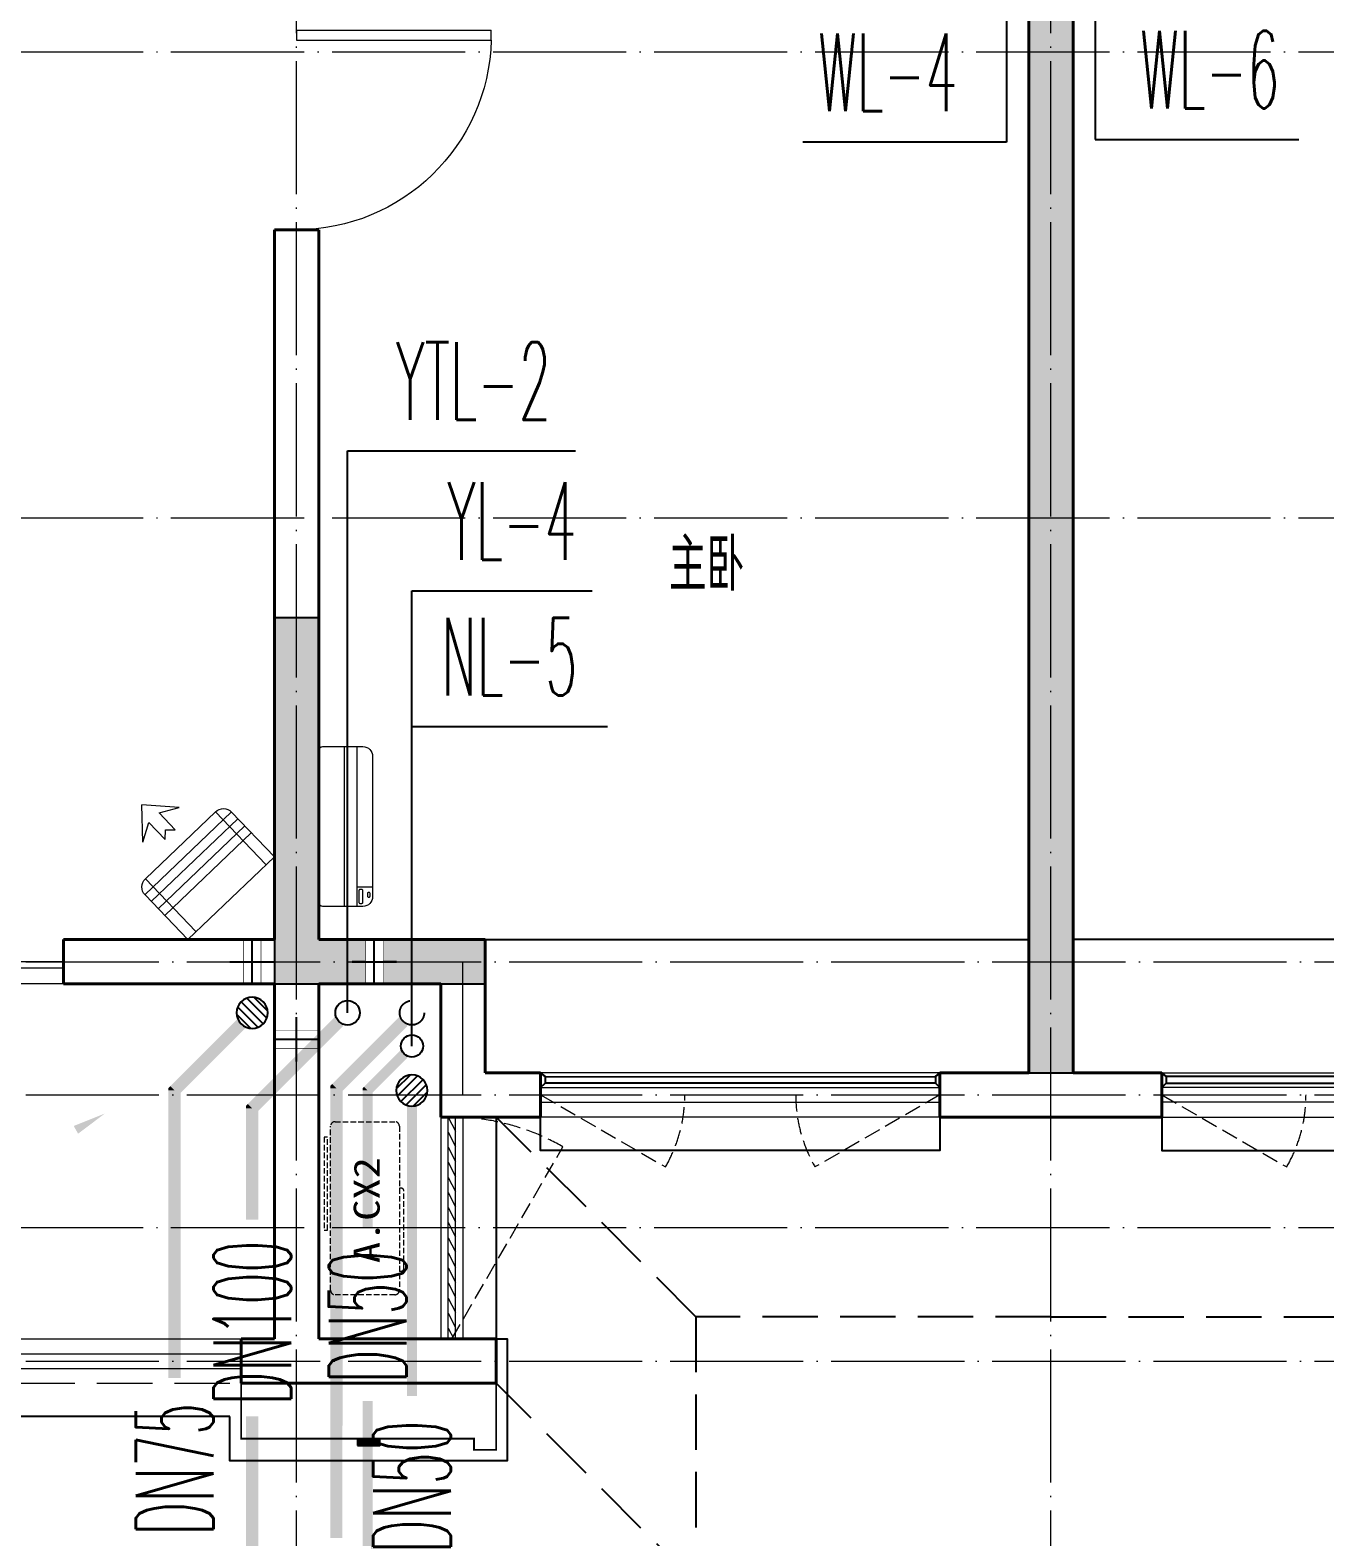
# Model space of a CAD drawing. Extents: x 27938 to 1042331, y -235042 to 1535213.
# Drawn here: x 702216 to 708052, y 672865 to 679657 of the extents above; entities that cross this region are included whole.
import ezdxf

# ---------------------------------------------------------------- set-up
doc = ezdxf.new("R2010")
doc.units = 0
doc.header["$LTSCALE"] = 1000
doc.header["$MEASUREMENT"] = 0
doc.linetypes.add('DASH', pattern=[0.35, 0.25, -0.1])
doc.linetypes.add('DOTE', pattern=[2.42, 2, -0.2, 0.02, -0.2])
for name, color, linetype in [('3-栏杆1', 135, 'Continuous'), ('3.5方案汇报，与郭总、侯月琴确定户型_t8$0$2020.03.04 -1安徽标准化洋房户型(UA）_t8_t8$0$看线', 154, 'Continuous'), ('COLUMN', 9, 'Continuous'), ('DIM_凝结', 3, 'Continuous'), ('DIM_污水', 3, 'Continuous'), ('DIM_阳台', 132, 'Continuous'), ('DIM_雨水', 3, 'Continuous'), ('EQUIP_地漏', 7, 'Continuous'), ('PIPE-凝结', 150, 'N'), ('PIPE-阳台', 132, 'YT'), ('PIPE-雨水', 4, 'Y'), ('PUB_TEXT', 4, 'Continuous'), ('TEXT_凝结', 7, 'Continuous'), ('TEXT_阳台', 7, 'Continuous'), ('VPIPE-凝结', 150, 'Continuous'), ('VPIPE-阳台', 132, 'YT'), ('VPIPE-雨水', 4, 'DASH'), ('保温', 6, 'Continuous'), ('卫生间', 6, 'Continuous'), ('机电标识类', 1, 'Continuous'), ('看线', 251, 'Continuous'), ('立面', 73, 'Continuous'), ('铝合金', 144, 'Continuous')]:
    doc.layers.add(name, color=color, linetype=linetype)
for name, color, linetype, lineweight in [('DOTE', 19, 'DOTE', 9), ('PUB_HATCH', 8, 'Continuous', 9), ('WALL', 9, 'Continuous', 40), ('WINDOW', 8, 'Continuous', 15), ('平面-排水沟', 86, 'Continuous', 15), ('平面-栏杆', 135, 'Continuous', 15), ('平面-看线', 45, 'Continuous', 15), ('平面-空调室内机', 176, 'Continuous', 9), ('平面-空调预留孔', 173, 'Continuous', 15), ('空调', 76, 'Continuous', 13)]:
    doc.layers.add(name, color=color, linetype=linetype, lineweight=lineweight)
doc.styles.add('_TWT_PIPEDN', font='SIMPLEX.shx', dxfattribs={"width": 0.6, "oblique": 10, "height": 3, "bigfont": 'HZTXT.shx'})
doc.styles.add('_TWT_SERIAL', font='simplex.shx', dxfattribs={"width": 0.6, "oblique": 10, "height": 3, "bigfont": 'aadri.shx'})
doc.styles.get("Standard").update_dxf_attribs({"font": 'gbenor.shx', "bigfont": 'gbcbig.shx'})
doc.styles.add('黑体', font='simhei.ttf')
doc.linetypes.add('N', pattern='A,3,-0.2,["N",Standard,S=0.25,R=0,X=-0.1,Y=-0.115],-0.2', length=3.4)
doc.linetypes.add('Y', pattern='A,3,-0.2,["Y",Standard,S=0.25,R=0,X=-0.1,Y=-0.115],-0.2', length=3.4)
doc.linetypes.add('YT', pattern='A,3,-0.2,["YT",Standard,S=0.25,R=0,X=-0.1,Y=-0.115],-0.35', length=3.55)

# ---------------------------------------------------------------- blocks, each defined once
blk = doc.blocks.new('HFHFHFHFTF')
at = {"layer": 'PUB_HATCH'}
blk.add_hatch(color=256, dxfattribs=at).paths.add_polyline_path([(557216.6, 366523.7), (558166.6, 366523.7), (558166.6, 366723.7), (557416.6, 366723.7), (557416.6, 368173.7), (557216.6, 368173.7)])
at = {"layer": 'COLUMN', "color": 8}
for p, q in [((557416.6, 368173.7), (557216.6, 368173.7)), ((557216.6, 368173.7), (557216.6, 366523.7)), ((557416.6, 366723.7), (557416.6, 368173.7)), ((558166.6, 366723.7), (557416.6, 366723.7)), ((558166.6, 366523.7), (558166.6, 366723.7)), ((557216.6, 366523.7), (558166.6, 366523.7))]:
    blk.add_line(p, q, dxfattribs=at)
blk = doc.blocks.new('dongkong')
at = {"color": 0}
blk.add_wipeout([(-603756, 210771), (-603756, 210570.8), (-603836, 210570.8), (-603836, 210771)], dxfattribs=at)
at = {"layer": '机电标识类', "color": 0, "linetype": 'DASH', "ltscale": 400}
for p, q in [((-603796, 210771), (-603796, 210570.8)), ((-603896, 210670.7), (-603696, 210670.7))]:
    blk.add_line(p, q, dxfattribs=at)
at = {"layer": '空调', "color": 0, "linetype": 'DASH', "const_width": 2}
blk.add_lwpolyline([(-603756, 210771), (-603756, 210570.8), (-603836, 210570.8), (-603836, 210771)], close=True, dxfattribs=at)
blk = doc.blocks.new('A$C001338C2')
at = {"color": 0}
for p, q in [((845, 303.6), (55, 303.6)), ((109.1, 214.8), (109.1, 303.6)), ((0, 248.6), (0, 22)), ((900, 22), (900, 248.6)), ((22, 0), (878, 0))]:
    blk.add_line(p, q, dxfattribs=at)
at = {"color": 0, "lineweight": 5}
for p, q in [((900, 214.8), (0, 214.8)), ((900, 143.2), (0, 143.2))]:
    blk.add_line(p, q, dxfattribs=at)
at = {"color": 0}
for points in [[(73.1, 275), (56.8, 275, -0.414214), (51.3, 280.5), (51.3, 283.4, -0.414214), (56.8, 288.9), (73.1, 288.9, -0.414214), (78.6, 283.4), (78.6, 280.5, -0.414214)], [(89.2, 226.4), (22.2, 226.4, -0.414214), (16.7, 231.9), (16.7, 243.1, -0.414214), (22.2, 248.6), (89.2, 248.6, -0.414214), (94.7, 243.1), (94.7, 231.9, -0.414214)]]:
    blk.add_lwpolyline(points, format="xyb", close=True, dxfattribs=at)
for centre, radius, start, end in [((55, 248.6), 55, 90, 180), ((845, 248.6), 55, 360, 90), ((22, 22), 22, 180, 270), ((878, 22), 22, 270, 360)]:
    blk.add_arc(centre, radius, start, end, dxfattribs=at)
blk = doc.blocks.new('ferre')
at = {"layer": '平面-空调预留孔', "color": 0, "linetype": 'DASH', "ltscale": 0.1}
for p, q in [((93392.7, 115403.5), (93392.7, 115393.5)), ((93402.7, 115383.5), (93755.6, 115383.5)), ((93765.6, 115393.5), (93765.6, 115403.5))]:
    blk.add_line(p, q, dxfattribs=at)
blk.add_lwpolyline([(94045.9, 115403.5), (93305.9, 115403.5, -0.414214), (93285.9, 115423.5), (93285.9, 115693.5, -0.414214), (93305.9, 115713.5), (94045.9, 115713.5, -0.414214), (94065.9, 115693.5), (94065.9, 115423.5, -0.414214)], format="xyb", close=True, dxfattribs=at)
blk.add_lwpolyline([(93996.7, 115742.6), (93576.8, 115742.6), (93576.8, 115727.5), (93996.7, 115727.5)], close=True, dxfattribs=at)
for centre, start, end in [((93402.7, 115393.5), 180, 270), ((93755.6, 115393.5), 270, 0)]:
    blk.add_arc(centre, 10, start, end, dxfattribs=at)
at = {"layer": '平面-空调预留孔', "color": 0, "linetype": 'DASH', "ltscale": 0.1, "style": '黑体', "width": 1.2}
blk.add_text('A.CX2', height=117.05, dxfattribs=at).set_placement((93428.3, 115492.1))
blk = doc.blocks.new('fergve')
at = {"layer": '平面-空调预留孔', "color": 8, "linetype": 'DASH', "ltscale": 0.1}
blk.add_blockref('ferre', (25670, -60415.8), dxfattribs=at)
blk = doc.blocks.new('DSFDS')
at = {"layer": '3-栏杆1', "color": 0}
for p, q in [((490702.7, 517230.7), (490682.5, 517248.5)), ((490682.5, 517248.5), (490702.7, 517230.7)), ((492462.2, 517230.7), (492482.5, 517248.5)), ((492482.5, 517248.5), (492462.2, 517230.7)), ((490682.5, 517181.5), (490702.7, 517201.4)), ((492462.2, 517230.6), (490702.7, 517230.7)), ((490702.7, 517230.7), (490702.7, 517201.4)), ((490702.7, 517201.4), (492462.2, 517201.3)), ((492462.2, 517230.7), (492462.2, 517201.4)), ((492462.2, 517201.4), (492482.5, 517181.5)), ((492482.5, 517181.5), (492462.2, 517201.4))]:
    blk.add_line(p, q, dxfattribs=at)
blk = doc.blocks.new('dasdasf1sa2f31as32f')
at = {"color": 0}
for p, q in [((-116, 585.6), (43.3, 640.5)), ((82.7, 476.6), (43.3, 640.5)), ((-22.8, 585.5), (-116, 585.6)), ((-22.8, 585.5), (-73.4, 493.2)), ((32.4, 555.1), (-18.1, 462.9)), ((82.7, 476.6), (32.4, 555.1)), ((-473.5, 259.7), (-339.5, 504)), ((-269.8, 524.3), (-427.7, 236.5)), ((134.6, 245.5), (-338.8, 505.1)), ((-269.8, 524.3), (113.7, 314)), ((-31.3, 504.4), (-73.4, 493.2)), ((-18.1, 462.9), (-31.3, 504.4)), ((92.6, 168.8), (-380.9, 428.5)), ((114.7, 208.4), (-359.1, 468.2)), ((72.3, 131.9), (-401.1, 391.6)), ((113.7, 314), (-44.2, 26.2)), ((0, 0), (-473.5, 259.7)), ((134, 244.4), (0, 0))]:
    blk.add_line(p, q, dxfattribs=at)
for centre, start, end in [((-294.5, 479.4), 61.25933, 151.25933), ((89, 269), 331.25933, 61.25933)]:
    blk.add_arc(centre, 51.3, start, end, dxfattribs=at)
blk = doc.blocks.new('HFTHFFGHFH')
at = {"layer": 'DOTE', "linetype": 'DOTE', "ltscale": 0.3}
for p, q in [((560716.6, 594448.8), (560716.6, 612948.8)), ((557316.6, 594448.8), (557316.6, 602648.8)), ((587116.6, 602348.8), (534316.6, 602348.8)), ((587116.6, 600248.8), (534316.6, 600248.8)), ((534316.6, 598248.8), (587116.6, 598248.8)), ((558066.6, 597648.8), (558066.6, 598248.8)), ((534316.6, 597648.8), (587116.6, 597648.8)), ((587116.6, 597048.8), (534316.6, 597048.8)), ((534316.6, 596448.8), (587116.6, 596448.8))]:
    blk.add_line(p, q, dxfattribs=at)
blk = doc.blocks.new('A$C04040EB5')
at = {"layer": '保温', "linetype": 'Continuous', "ltscale": 10}
h = blk.add_hatch(dxfattribs=at)
h.set_pattern_fill('HEX', color=251, scale=10, angle=90, style=0)
h.set_pattern_definition([(90, (-503782.47, -516048.461), (-16.49778, 1e-15), [9.525, -19.05]), (210, (-503782.47, -516048.461), (8.24889, -14.2874966), [9.525, -19.05]), (150, (-503782.47, -516038.936), (-8.24889, -14.2874966), [9.525, -19.05])])
edge = h.paths.add_edge_path()
edge.add_line((200, 4800), (0, 4800))
edge.add_line((0, 4800), (0.1, 0))
edge.add_line((0.1, 0), (200.1, 0))
edge.add_line((200.1, 0), (200, 4800))
at = {"layer": '保温', "color": 251, "linetype": 'ByBlock', "ltscale": 10}
blk.add_line((0, 0), (200, 0), dxfattribs=at)
blk = doc.blocks.new('BFBTCSD')
at = {"layer": '卫生间', "color": 159, "linetype": 'DASH', "true_color": 0x22346e}
for p, q in [((705216.6, 673857.2), (704316.6, 674757.2)), ((705216.6, 672657.2), (704316.6, 673557.2))]:
    blk.add_line(p, q, dxfattribs=at)
blk.add_lwpolyline([(706816.6, 673857.2), (705216.6, 673857.2), (705216.6, 672657.2), (684016.6, 672657.2), (684016.6, 673857.2), (681416.6, 673857.2), (681416.6, 683557.2), (683216.6, 683557.2), (683216.6, 684557.2), (689716.6, 684557.2), (689716.6, 689157.2), (691416.8, 689157.2)], dxfattribs=at)
blk = doc.blocks.new('$WINLIB2D$00000001')
at = {"color": 0}
for points in [[(-0.5, 0.5), (-0.5, -0.5)], [(-0.5, 0.5), (0.5, 0.5)], [(0.5, -0.5), (0.5, 0.5)], [(0.5, 0.1667), (-0.5, 0.1667)], [(0.5, -0.1667), (-0.5, -0.1667)], [(-0.5, -0.5), (0.5, -0.5)]]:
    blk.add_lwpolyline(points, dxfattribs=at)
blk = doc.blocks.new('$DorLib2D$00000138')
at = {"color": 0, "linetype": 'Continuous'}
for p, q in [((-0.2875, 0), (-0.2875, 0.1538)), ((-0.2875, 0.1538), (0, 0.1538)), ((0, 0.1538), (0, 0)), ((0.2875, 0.1538), (0, 0.1538)), ((0.2875, 0), (0.2875, 0.1538)), ((-0.5, -0.1399), (-0.5, 0)), ((-0.5, 0), (-0.2188, 0)), ((0, 0), (-0.2875, 0)), ((-0.2188, 0), (-0.2188, -0.1399)), ((0, 0), (0.2875, 0)), ((0.2188, 0), (0.2188, -0.1399)), ((0.5, 0), (0.2188, 0)), ((0.5, 0), (0.5, -0.1946)), ((0.5, -0.1399), (0.5, 0)), ((-0.2188, -0.1399), (-0.5, -0.1399)), ((0.2188, -0.1399), (0.5, -0.1399)), ((-0.1857, -0.186), (-0.037, -0.186)), ((-0.037, -0.186), (-0.1019, -0.2583)), ((-0.1019, -0.2583), (-0.1019, -0.186)), ((0.1857, -0.186), (0.037, -0.186)), ((0.037, -0.186), (0.1019, -0.2583)), ((0.1019, -0.2583), (0.1019, -0.186))]:
    blk.add_line(p, q, dxfattribs=at)
blk = doc.blocks.new('$DorLib2D$00000001')
for p, q in [((0.45, 0.975), (0.5, 0.975)), ((0.45, 0), (0.45, 0.975)), ((0.5, 0), (0.5, 0.975)), ((0.5, 0), (0.45, 0))]:
    blk.add_line(p, q)
at = {"lineweight": 13}
blk.add_arc((0.475, 0), 0.975, 91.46928, 180, dxfattribs=at)
blk = doc.blocks.new('$WINLIB2D$00000039')
at = {"color": 0}
for points in [[(-0.5, 0.5), (-0.5, -0.5)], [(0.5, 0.5), (-0.5, 0.5)], [(0.5, -0.5), (0.5, 0.5)], [(-0.5, 0.1667), (0.5, 0.1667)], [(-0.3839, -0.1667), (-0.448, 0.1667)], [(-0.3159, -0.1667), (-0.38, 0.1667)], [(-0.2479, -0.1667), (-0.312, 0.1667)], [(-0.1799, -0.1667), (-0.244, 0.1667)], [(-0.1119, -0.1667), (-0.176, 0.1667)], [(-0.0439, -0.1667), (-0.108, 0.1667)], [(0.0241, -0.1667), (-0.04, 0.1667)], [(0.0921, -0.1667), (0.028, 0.1667)], [(0.16, -0.1667), (0.0959, 0.1667)], [(0.228, -0.1667), (0.1639, 0.1667)], [(0.296, -0.1667), (0.2319, 0.1667)], [(0.364, -0.1667), (0.2999, 0.1667)], [(0.432, -0.1667), (0.3679, 0.1667)], [(0.5, -0.1667), (0.4359, 0.1667)], [(-0.4519, -0.1667), (-0.5, 0.0836)], [(-0.5, -0.1667), (0.5, -0.1667)], [(0.5, -0.5), (-0.5, -0.5)]]:
    blk.add_lwpolyline(points, dxfattribs=at)
blk = doc.blocks.new('$TwtSys$00000141')
for p, q in [((-141, 12), (-15, 138)), ((-141, 12), (-15, 138)), ((-131, -53), (53, 131)), ((-131, -53), (53, 131)), ((-100, -100), (100, 100)), ((-100, -100), (100, 100)), ((-49, -131), (131, 49)), ((-49, -131), (131, 49)), ((17, -138), (138, -17)), ((17, -138), (138, -17))]:
    blk.add_line(p, q)
blk.add_circle((0, 0), 141)
blk.add_circle((0, 0), 141)

msp = doc.modelspace()

# ---------------------------------------------------------------- hatches: boundary and pattern name
at = {"layer": 'PIPE-凝结'}
for points in [[(703736.6, 674877.2), (703720.7, 674893.1), (703714.1, 674886.5)], [(703736.6, 674877.2), (703714.1, 674877.2), (703714.1, 674886.5)]]:
    msp.add_hatch(color=256, dxfattribs=at).paths.add_polyline_path(points)
at = {"layer": 'PIPE-阳台'}
for points in [[(702866.6, 674877.2), (702847.1, 674896.6), (702839.1, 674888.6)], [(702866.6, 674877.2), (702839.1, 674877.2), (702839.1, 674888.6)], [(703216.6, 674797.2), (703197.1, 674816.6), (703189.1, 674808.6)], [(703216.6, 674797.2), (703189.1, 674797.2), (703189.1, 674808.6)]]:
    msp.add_hatch(color=256, dxfattribs=at).paths.add_polyline_path(points)
at = {"layer": 'PIPE-雨水'}
for points in [[(703596.6, 674887.2), (703577.1, 674906.6), (703569.1, 674898.6)], [(703596.6, 674887.2), (703569.1, 674887.2), (703569.1, 674898.6)]]:
    msp.add_hatch(color=256, dxfattribs=at).paths.add_polyline_path(points)
at = {"layer": '立面'}
h = msp.add_hatch(dxfattribs=at)
h.set_pattern_fill('ANSI31', color=8, scale=2)
h.set_pattern_definition([(45, (-184533.746, -122288.2894), (-2.24506403, 2.24506403), [])])
h.paths.add_polyline_path([(703691.5, 673277.2), (703791.5, 673277.2), (703791.5, 673307.2), (703691.5, 673307.2)])

# ---------------------------------------------------------------- linework, layer by layer
at = {"color": 8, "const_width": 8}
msp.add_lwpolyline([(704316.6, 673557.2), (704316.6, 673257.2), (704216.6, 673257.2), (704216.6, 673307.2), (703166.6, 673307.2), (703166.6, 673557.2)], dxfattribs=at)
at = {"layer": '3.5方案汇报，与郭总、侯月琴确定户型_t8$0$2020.03.04 -1安徽标准化洋房户型(UA）_t8_t8$0$看线', "color": 8, "ltscale": 10}
for points in [[(704266.6, 675557.2), (706716.6, 675557.2)], [(709366.6, 675557.2), (706916.6, 675557.2)]]:
    msp.add_lwpolyline(points, dxfattribs=at)
at = {"layer": 'DIM_凝结'}
for p, q in [((703936.6, 675077.2), (703936.6, 676517.7)), ((703936.6, 676517.7), (704817.8, 676517.7))]:
    msp.add_line(p, q, dxfattribs=at)
at = {"layer": 'DIM_污水'}
for p, q in [((706616.6, 682357.2), (706616.6, 679151.6)), ((707016.6, 682357.2), (707016.6, 679164.2)), ((706616.6, 679151.6), (705698.6, 679151.6)), ((707016.6, 679164.2), (707934.5, 679164.2))]:
    msp.add_line(p, q, dxfattribs=at)
at = {"layer": 'DIM_阳台'}
msp.add_line((703646.6, 677760.2), (704674.5, 677760.2), dxfattribs=at)
at = {"layer": 'DIM_雨水'}
for p, q in [((703936.6, 675227.2), (703936.6, 677128.8)), ((703936.6, 677128.8), (704749.2, 677128.8))]:
    msp.add_line(p, q, dxfattribs=at)
at = {"layer": 'PIPE-凝结', "const_width": 45}
for points in [[(703901.2, 675041.8), (703736.6, 674877.2)], [(703736.6, 674877.2), (703736.6, 674257.2)], [(703936.6, 674806.7), (703936.6, 673499.5)], [(703736.6, 673477.6), (703736.6, 671657.2)]]:
    msp.add_lwpolyline(points, dxfattribs=at)
at = {"layer": 'PIPE-阳台', "const_width": 55}
for points in [[(703166.7, 675177.3), (702866.6, 674877.2)], [(702866.6, 674877.2), (702866.6, 673581.6)], [(703216.6, 674797.2), (703216.6, 674294.8)], [(703216.6, 673408.8), (703216.6, 672235.7)]]:
    msp.add_lwpolyline(points, dxfattribs=at)
at = {"layer": 'PIPE-雨水', "const_width": 55}
for points in [[(703897.7, 675188.3), (703596.6, 674887.2)], [(703596.6, 674887.2), (703596.1, 672859.8)]]:
    msp.add_lwpolyline(points, dxfattribs=at)
at = {"layer": 'VPIPE-凝结'}
msp.add_circle((703936.6, 675077.2), 50, dxfattribs=at)
at = {"layer": 'VPIPE-阳台'}
msp.add_circle((703646.6, 675227.2), 55, dxfattribs=at)
at = {"layer": 'VPIPE-雨水'}
msp.add_circle((703936.6, 675227.2), 55, dxfattribs=at)
at = {"layer": 'WALL', "color": 8}
for p, q in [((706716.6, 679757.2), (706716.6, 674957.2)), ((706916.6, 679757.2), (706916.6, 674957.2)), ((703516.6, 678757.2), (703316.6, 678757.2)), ((703516.6, 675557.2), (703516.6, 678757.2)), ((702366.6, 675557.2), (702366.6, 675357.2)), ((704266.6, 674957.2), (704266.6, 675557.2)), ((704066.6, 674757.2), (704066.6, 675357.2)), ((704516.6, 674957.2), (704266.6, 674957.2)), ((704516.6, 674757.2), (704516.6, 674957.2)), ((706716.6, 674957.2), (706316.6, 674957.2)), ((706316.6, 674957.2), (706316.6, 674757.2)), ((707316.6, 674957.2), (706916.6, 674957.2)), ((707316.6, 674757.2), (707316.6, 674957.2)), ((704066.6, 674757.2), (704516.6, 674757.2)), ((706316.6, 674757.2), (706816.6, 674757.2)), ((706816.6, 674757.2), (707316.6, 674757.2)), ((703316.6, 673757.2), (703166.6, 673757.2)), ((703166.6, 673557.2), (703166.6, 673757.2)), ((703516.6, 673757.2), (704316.6, 673757.2)), ((704316.6, 673757.2), (704316.6, 673557.2)), ((703416.6, 673557.2), (703166.6, 673557.2)), ((703416.6, 673557.2), (704316.6, 673557.2))]:
    msp.add_line(p, q, dxfattribs=at)
at = {"layer": 'WINDOW'}
msp.add_line((702366.6, 675357.2), (698766.6, 675357.2), dxfattribs=at)
at = {"layer": 'WINDOW', "color": 8, "linetype": 'DASH', "ltscale": 0.3}
for points in [[(704516.6, 674857.2), (705079.7, 674532.5, 0.131485), (705166.6, 674857.2)], [(706316.6, 674857.2), (705753.4, 674532.5, -0.131485), (705666.6, 674857.2)], [(707316.6, 674857.2), (707879.7, 674532.5, 0.131485), (707966.6, 674857.2)], [(704116.6, 673757.2), (704616.6, 674623.2, 0.131652), (704116.6, 674757.2)]]:
    msp.add_lwpolyline(points, format="xyb", dxfattribs=at)
at = {"layer": '平面-排水沟', "color": 8}
msp.add_lwpolyline([(702255.4, 674605.8, 0, 0, 0), (702552.8, 674773.3, 0, 40, 0), (702422.1, 674699.7, 0, 0, 0)], format="xyseb", dxfattribs=at)
at = {"layer": '平面-栏杆', "color": 8}
for points in [[(698666.6, 673690.5), (703166.6, 673690.5)], [(698666.6, 673623.8), (703166.6, 673623.8)]]:
    msp.add_lwpolyline(points, dxfattribs=at)
at = {"layer": '平面-看线', "color": 8}
msp.add_lwpolyline([(698666.6, 673757.2), (703166.6, 673757.2)], dxfattribs=at)
at = {"layer": '平面-看线', "color": 8, "linetype": 'DASH'}
msp.add_lwpolyline([(698666.6, 673557.2), (703166.6, 673557.2)], dxfattribs=at)
at = {"layer": '看线', "color": 8, "ltscale": 0.5}
for points in [[(704316.6, 674757.2), (704316.6, 673757.2)], [(706316.6, 674757.2), (706316.6, 674607.2), (704516.6, 674607.2), (704516.6, 674757.2)], [(707316.6, 674757.2), (707316.6, 674607.2), (709116.6, 674607.2), (709116.6, 674757.2)], [(703116.6, 673407.2), (698666.6, 673407.2)]]:
    msp.add_lwpolyline(points, dxfattribs=at)
at = {"layer": '看线', "color": 8}
msp.add_lwpolyline([(704316.6, 673757.2), (704366.6, 673757.2), (704366.6, 673207.2), (703116.6, 673207.2), (703116.6, 673407.1)], dxfattribs=at)
at = {"layer": '立面', "color": 8}
msp.add_lwpolyline([(703691.5, 673277.2), (703791.5, 673277.2), (703791.5, 673307.2), (703691.5, 673307.2)], close=True, dxfattribs=at)
at = {"layer": '铝合金', "color": 8}
msp.add_lwpolyline([(703691.5, 673277.2), (703791.5, 673277.2), (703791.5, 673307.2), (703691.5, 673307.2)], close=True, dxfattribs=at)

# ---------------------------------------------------------------- block references
at = {"color": 8, "xscale": -1}
msp.add_blockref('BFBTCSD', (1413633.2, 0), dxfattribs=at)
at = {"color": 8}
for name, p in [('HFHFHFHFTF', (146100, 308833.4)), ('A$C04040EB5', (706716.6, 674957.2))]:
    msp.add_blockref(name, p, dxfattribs=at)
at = {"color": 8, "rotation": 90}
msp.add_blockref('fergve', (758867.7, 555000.4), dxfattribs=at)
at = {"layer": '3-栏杆1', "color": 8, "xscale": -1}
msp.add_blockref('DSFDS', (1196999, 157708.7), dxfattribs=at)
at = {"layer": '3-栏杆1', "color": 8}
msp.add_blockref('DSFDS', (216634.1, 157708.7), dxfattribs=at)
at = {"layer": 'EQUIP_地漏', "xscale": 0.5, "yscale": -0.5, "zscale": 0.5, "rotation": 90.00000000000001}
msp.add_blockref('$TwtSys$00000141', (703936.6, 674877.2), dxfattribs=at)
at = {"layer": 'WINDOW'}
for name, p, xscale, yscale, zscale, rotation in [('$DorLib2D$00000001', (703416.6, 679207.2), -900, 900, -900, 269.9999999979247), ('$DorLib2D$00000138', (700566.6, 675457.2), -3600, -199.9999999990687, -3600, 180.0000000002223), ('$WINLIB2D$00000001', (705416.6, 674857.2), 1800, 199.9999999990687, 1800, 180.0000000002215), ('$WINLIB2D$00000001', (708216.6, 674857.2), 1800, -199.9999999990687, 1800, 359.9999999997785), ('$WINLIB2D$00000039', (704116.6, 674257.2), -1000, 100, -1000, 270)]:
    msp.add_blockref(name, p, dxfattribs=dict(at, xscale=xscale, yscale=yscale, zscale=zscale, rotation=rotation))
at = {"layer": '平面-空调预留孔', "color": 8, "xscale": -0.800000000046565, "yscale": 0.800000000046565, "zscale": 0.800000000046565, "rotation": 269.9999997665698}
msp.add_blockref('A$C001338C2', (703516.7, 675707.2), dxfattribs=at)

# ---------------------------------------------------------------- texts
at = {"layer": 'DIM_凝结', "color": 7, "style": '_TWT_SERIAL', "width": 0.48}
msp.add_text('NL-5', height=350, dxfattribs=at).set_placement((704070, 676657.7))
at = {"layer": 'DIM_污水', "color": 7, "style": '_TWT_SERIAL', "width": 0.48}
for s, p in [('WL-6', (707219.6, 679304.2)), ('WL-4', (705768.6, 679291.6))]:
    msp.add_text(s, height=350, dxfattribs=at).set_placement(p)
at = {"layer": 'DIM_阳台', "color": 7, "style": '_TWT_SERIAL', "width": 0.48}
msp.add_text('YTL-2', height=350, dxfattribs=at).set_placement((703864.3, 677900.2))
at = {"layer": 'DIM_雨水', "color": 7, "style": '_TWT_SERIAL', "width": 0.48}
msp.add_text('YL-4', height=350, dxfattribs=at).set_placement((704095.2, 677268.8))
at = {"layer": 'PUB_TEXT', "color": 8}
msp.add_text('主卧', height=236.31, dxfattribs=at).set_placement((705094.7, 677129.3))
at = {"layer": 'TEXT_凝结', "style": '_TWT_PIPEDN', "width": 0.48}
for p in [(703911.6, 673557.2), (704111.6, 672791.5)]:
    msp.add_text('DN50', height=350, rotation=90, dxfattribs=at).set_placement(p)
at = {"layer": 'TEXT_阳台', "style": '_TWT_PIPEDN', "width": 0.48}
for s, p in [('DN100', (703391.6, 673458.8)), ('DN75', (703041.6, 672869.9))]:
    msp.add_text(s, height=350, rotation=90, dxfattribs=at).set_placement(p)

# ---------------------------------------------------------------- next in the draw order: block references
at = {"layer": '平面-空调室内机', "color": 8, "ltscale": 0.3, "xscale": -1}
for p, rotation in [((1307012.6, 886128), 180), ((492745.9, 1278903.2), 270)]:
    msp.add_blockref('dongkong', p, dxfattribs=dict(at, rotation=rotation))
at = {"layer": '平面-空调室内机', "color": 8, "ltscale": 0.3, "rotation": 180}
msp.add_blockref('dongkong', (99970.6, 886128), dxfattribs=at)

# ---------------------------------------------------------------- next in the draw order: linework, layer by layer
at = {"layer": 'PIPE-阳台', "const_width": 55}
msp.add_lwpolyline([(703607.7, 675188.3), (703216.6, 674797.2)], dxfattribs=at)
at = {"layer": 'WALL', "color": 8}
for p, q in [((703316.6, 678757.2), (703316.6, 675557.2)), ((703316.6, 675557.2), (702366.6, 675557.2)), ((702366.6, 675357.2), (703316.6, 675357.2)), ((703316.6, 673757.2), (703316.6, 675357.2)), ((703516.6, 673757.2), (703516.6, 675357.2))]:
    msp.add_line(p, q, dxfattribs=at)

# ---------------------------------------------------------------- next in the draw order: block references
at = {"layer": 'EQUIP_地漏', "xscale": 0.5, "yscale": -0.5, "zscale": 0.5}
msp.add_blockref('$TwtSys$00000141', (703216.6, 675227.2), dxfattribs=at)
at = {"layer": '平面-空调室内机', "color": 8, "ltscale": 0.3, "xscale": -1, "rotation": 180}
msp.add_blockref('dongkong', (1307562.7, 886128), dxfattribs=at)
at = {"layer": '平面-空调预留孔', "color": 8, "xscale": -1, "rotation": 15.00000000331026}
msp.add_blockref('dasdasf1sa2f31as32f', (702926.4, 675557.2), dxfattribs=at)

# ---------------------------------------------------------------- next in the draw order: linework, layer by layer
at = {"layer": 'DIM_阳台'}
msp.add_line((703646.6, 675227.2), (703646.6, 677760.2), dxfattribs=at)
at = {"layer": 'WALL', "color": 8}
for p, q in [((704266.6, 675557.2), (703516.6, 675557.2)), ((704066.6, 675357.2), (703516.6, 675357.2))]:
    msp.add_line(p, q, dxfattribs=at)

# ---------------------------------------------------------------- next in the draw order: block references
msp.add_blockref('HFTHFFGHFH', (146100, 77208.4))
at = {"color": 8}
msp.add_blockref('BFBTCSD', (0, 0), dxfattribs=at)

doc.saveas('drawing.dxf')
